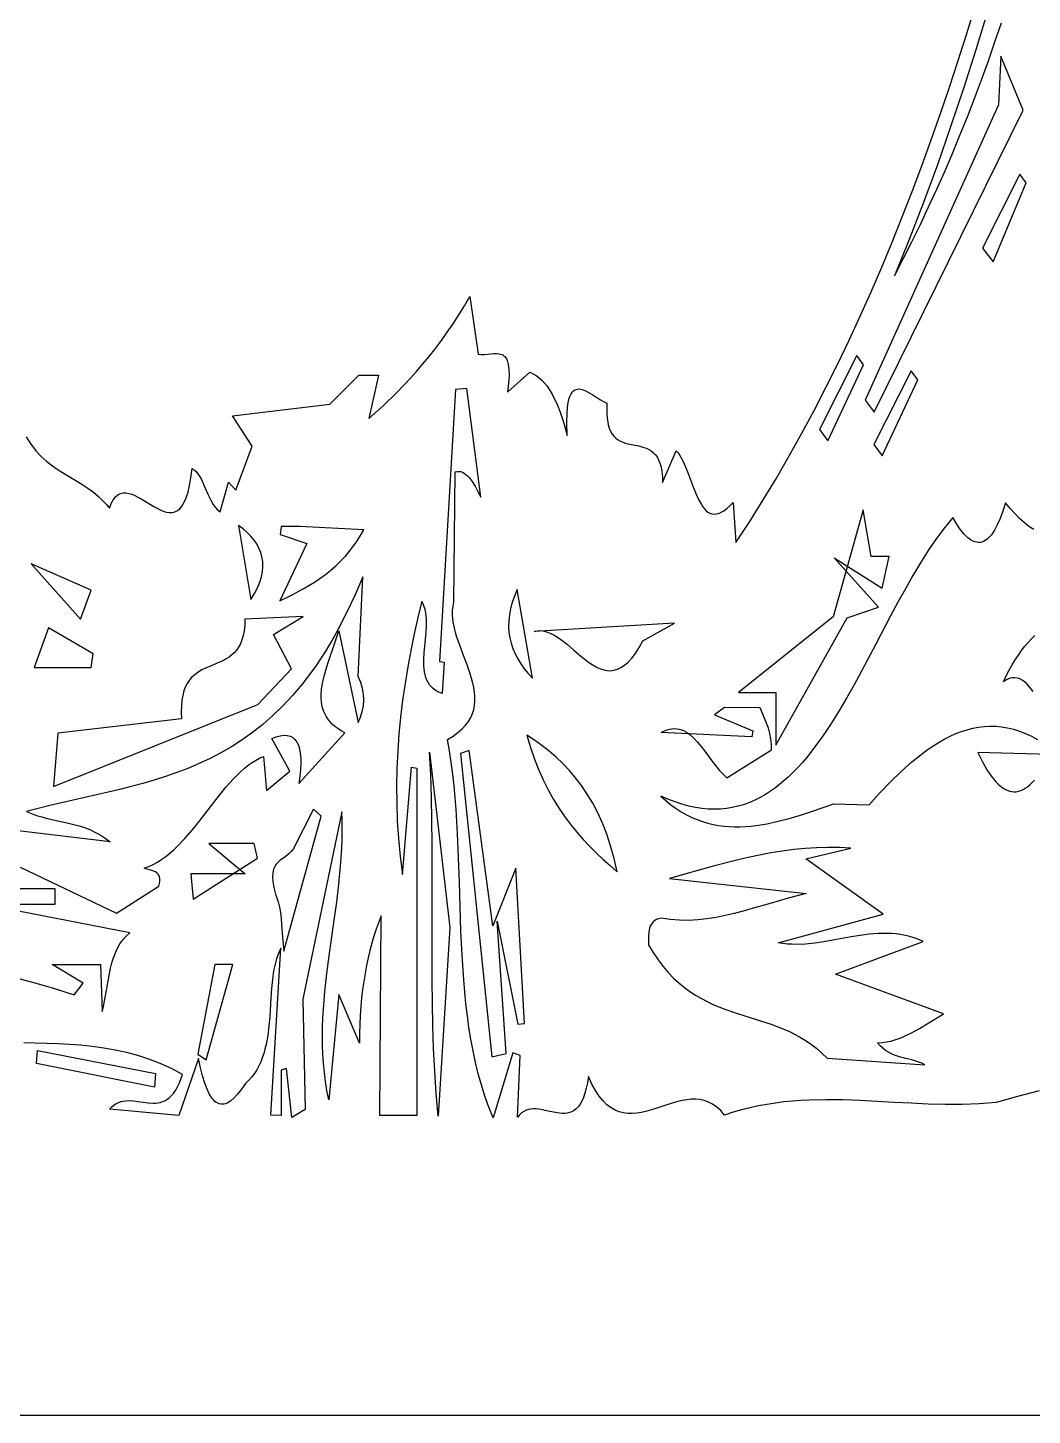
# Model space of a CAD drawing. Header units: metres. Extents: x 0 to 50, y 0 to 50.
# Drawn here: x 10.97 to 19.12, y 0 to 11.27 of the extents above; entities that cross this region are included whole.
import ezdxf

# ---------------------------------------------------------------- set-up
doc = ezdxf.new("R2010")
doc.units = ezdxf.units.M

msp = doc.modelspace()

# ---------------------------------------------------------------- linework, layer by layer
for points in [[(10.953978, 7.945172), (10.972923, 7.913646), (10.992508, 7.884205), (11.012692, 7.856716), (11.033431, 7.831046), (11.07641, 7.784631), (11.12111, 7.743892), (11.167194, 7.707764), (11.214327, 7.67518), (11.262172, 7.645074), (11.358657, 7.588031), (11.406624, 7.558962), (11.453961, 7.528106), (11.500329, 7.494396), (11.545395, 7.456767), (11.588822, 7.414152), (11.609815, 7.390642), (11.630273, 7.365485), (11.630273, 7.365485), (11.645239, 7.403074), (11.661762, 7.433017), (11.679725, 7.4559), (11.699012, 7.472311), (11.719504, 7.482835), (11.741085, 7.48806), (11.763638, 7.488572), (11.787045, 7.484958), (11.81119, 7.477804), (11.835956, 7.467697), (11.861225, 7.455223), (11.88688, 7.44097), (11.991021, 7.377892), (12.016851, 7.363539), (12.042364, 7.350926), (12.067445, 7.34064), (12.091974, 7.333267), (12.115836, 7.329395), (12.138914, 7.329608), (12.161089, 7.334495), (12.182246, 7.344642), (12.202267, 7.360635), (12.221035, 7.383061), (12.238432, 7.412506), (12.254342, 7.449558), (12.268648, 7.494803), (12.281232, 7.548828), (12.291978, 7.612218), (12.300768, 7.685562), (12.300768, 7.685562), (12.31828, 7.675489), (12.33408, 7.661672), (12.348444, 7.644573), (12.361644, 7.624654), (12.373956, 7.602376), (12.385654, 7.578201), (12.408305, 7.526009), (12.431792, 7.471771), (12.45831, 7.419184), (12.473391, 7.394664), (12.490053, 7.371941), (12.508569, 7.351479), (12.529216, 7.333738), (12.597882, 7.576956), (12.655457, 7.510859), (12.789815, 7.868644), (12.630018, 8.115671), (13.418597, 8.207866), (13.654519, 8.443264), (13.814716, 8.443264), (13.737402, 8.093306), (13.737402, 8.093306), (13.851548, 8.196843), (13.962719, 8.304447), (14.017123, 8.360046), (14.070707, 8.416987), (14.123443, 8.47538), (14.175307, 8.535332), (14.226272, 8.596952), (14.276313, 8.660349), (14.325404, 8.725631), (14.373518, 8.792907), (14.420632, 8.862285), (14.466717, 8.933875), (14.51175, 9.007784), (14.555704, 9.08412), (14.624386, 8.615806), (14.624386, 8.615806), (14.649616, 8.612989), (14.675202, 8.613059), (14.72595, 8.61749), (14.750367, 8.619665), (14.773649, 8.620357), (14.795422, 8.618472), (14.815316, 8.612919), (14.824441, 8.608424), (14.832956, 8.602603), (14.840815, 8.595318), (14.847971, 8.586433), (14.854378, 8.575811), (14.859988, 8.563316), (14.868633, 8.532159), (14.873535, 8.49187), (14.874321, 8.441355), (14.870618, 8.379523), (14.862053, 8.305279), (15.04472, 8.46851), (15.04472, 8.46851), (15.070338, 8.45619), (15.094872, 8.441178), (15.11836, 8.423486), (15.140841, 8.403124), (15.162352, 8.380103), (15.18293, 8.354435), (15.202614, 8.32613), (15.221442, 8.2952), (15.239451, 8.261656), (15.256679, 8.225509), (15.273163, 8.186769), (15.288942, 8.145448), (15.318535, 8.055107), (15.345759, 7.954573), (15.345759, 7.954573), (15.342999, 8.057648), (15.345371, 8.141464), (15.348343, 8.176665), (15.352431, 8.207671), (15.357581, 8.234688), (15.363736, 8.257923), (15.370842, 8.277581), (15.378843, 8.293869), (15.387683, 8.306994), (15.397308, 8.317163), (15.407661, 8.324581), (15.418687, 8.329455), (15.430332, 8.331992), (15.442538, 8.332398), (15.455252, 8.330879), (15.468417, 8.327642), (15.49588, 8.316839), (15.524484, 8.301642), (15.553786, 8.283701), (15.612709, 8.246196), (15.641443, 8.229934), (15.669101, 8.217536), (15.669101, 8.217536), (15.667732, 8.166215), (15.669186, 8.120658), (15.673279, 8.080489), (15.67983, 8.045333), (15.688656, 8.014816), (15.699575, 7.988561), (15.712405, 7.966194), (15.726962, 7.947339), (15.743065, 7.931623), (15.760532, 7.918668), (15.779179, 7.908101), (15.798825, 7.899546), (15.819288, 7.892628), (15.840384, 7.886972), (15.883748, 7.877945), (15.92746, 7.869464), (15.970059, 7.858529), (15.990486, 7.851202), (16.010088, 7.842137), (16.028682, 7.830957), (16.046087, 7.817288), (16.062119, 7.800755), (16.076597, 7.780982), (16.089338, 7.757594), (16.100159, 7.730216), (16.108879, 7.698474), (16.115315, 7.661991), (16.119285, 7.620393), (16.120606, 7.573304), (16.232731, 7.83015), (16.232731, 7.83015), (16.246897, 7.812647), (16.260321, 7.793116), (16.285247, 7.748893), (16.308115, 7.699332), (16.329532, 7.646285), (16.370447, 7.537132), (16.39116, 7.484729), (16.412852, 7.436242), (16.436131, 7.393523), (16.448556, 7.374905), (16.461605, 7.358423), (16.475355, 7.344309), (16.489881, 7.332793), (16.50526, 7.324107), (16.521568, 7.318483), (16.538879, 7.316151), (16.557271, 7.317344), (16.576819, 7.322293), (16.5976, 7.331228), (16.619688, 7.344382), (16.64316, 7.361985), (16.668092, 7.38427), (16.69456, 7.411467), (16.717179, 7.086145), (16.717179, 7.086145), (16.829011, 7.257795), (16.938283, 7.432291), (17.045043, 7.609579), (17.149337, 7.789607), (17.251212, 7.972321), (17.350715, 8.157669), (17.447891, 8.345597), (17.542789, 8.536053), (17.635454, 8.728983), (17.725934, 8.924334), (17.814275, 9.122053), (17.900524, 9.322089), (17.984728, 9.524386), (18.066933, 9.728893), (18.147186, 9.935556), (18.225534, 10.144322), (18.302024, 10.355139), (18.376702, 10.567953), (18.449614, 10.782712), (18.520809, 10.999362), (18.590332, 11.21785), (18.658231, 11.438124)], [(18.761518, 11.40423), (18.664203, 11.086678), (18.563669, 10.77201), (18.459654, 10.460461), (18.351901, 10.152263), (18.240148, 9.847648), (18.124136, 9.546849), (18.003606, 9.250099), (18.003606, 9.250099), (18.075209, 9.388315), (18.145377, 9.527815), (18.214102, 9.66861), (18.281373, 9.810706), (18.347182, 9.954114), (18.411517, 10.098842), (18.474369, 10.244898), (18.535729, 10.392292), (18.595587, 10.541032), (18.653933, 10.691126), (18.710757, 10.842585), (18.76605, 10.995415), (18.819801, 11.149626), (18.872002, 11.305228)], [(17.838136, 8.144233), (19.047841, 10.595609), (18.866439, 11.033182), (18.848806, 10.640549), (17.765429, 8.240342), (17.838136, 8.144233)], [(19.020839, 10.075333), (18.717289, 9.475954), (18.806299, 9.36355), (19.073772, 10.007219), (19.020839, 10.075333)], [(17.698928, 8.603635), (17.395379, 8.004256), (17.463521, 7.911333), (17.753397, 8.529617), (17.698928, 8.603635)], [(18.139565, 8.480994), (17.836016, 7.881615), (17.904158, 7.788691), (18.194034, 8.406975), (18.139565, 8.480994)], [(19.178597, 2.634761), (19.002882, 2.587494), (18.916017, 2.564197), (18.830422, 2.539437), (18.830422, 2.539437), (18.761283, 2.533096), (18.692162, 2.528408), (18.553973, 2.523407), (18.41585, 2.523276), (18.27779, 2.526856), (18.139788, 2.532987), (18.001841, 2.54051), (17.726094, 2.555099), (17.588286, 2.559847), (17.450516, 2.561351), (17.31278, 2.558452), (17.243924, 2.55499), (17.175075, 2.549992), (17.106232, 2.543315), (17.037396, 2.534812), (16.968565, 2.52434), (16.899738, 2.511752), (16.830917, 2.496906), (16.762099, 2.479654), (16.693285, 2.459854), (16.624474, 2.437359), (16.624474, 2.437359), (16.592984, 2.473361), (16.560688, 2.502625), (16.527646, 2.525655), (16.49392, 2.542955), (16.459571, 2.555032), (16.42466, 2.562389), (16.389248, 2.565532), (16.353396, 2.564966), (16.317165, 2.561195), (16.280617, 2.554724), (16.243812, 2.546058), (16.206812, 2.535703), (16.132469, 2.511941), (16.058078, 2.487479), (15.984128, 2.466355), (15.94747, 2.458307), (15.911106, 2.452609), (15.875096, 2.449764), (15.839502, 2.450278), (15.804384, 2.454657), (15.769804, 2.463404), (15.735823, 2.477024), (15.702502, 2.496024), (15.669901, 2.520906), (15.638083, 2.552178), (15.607109, 2.590342), (15.577038, 2.635904), (15.547933, 2.68937), (15.519854, 2.751243), (15.519854, 2.751243), (15.511691, 2.699981), (15.502131, 2.654588), (15.491252, 2.614743), (15.479127, 2.580121), (15.465835, 2.550399), (15.451451, 2.525255), (15.436051, 2.504364), (15.419711, 2.487403), (15.402507, 2.474049), (15.384516, 2.46398), (15.365813, 2.45687), (15.346475, 2.452397), (15.326577, 2.450239), (15.306197, 2.45007), (15.26429, 2.454412), (15.221364, 2.462835), (15.178027, 2.472754), (15.134888, 2.481582), (15.092556, 2.486733), (15.071883, 2.487121), (15.05164, 2.485619), (15.031902, 2.481905), (15.012748, 2.475655), (14.994251, 2.466546), (14.976489, 2.454254), (14.959537, 2.438457), (14.943472, 2.41883), (14.964769, 2.921119), (14.906482, 2.942316), (14.744661, 2.414805), (14.744661, 2.414805), (14.710017, 2.5024), (14.678661, 2.591299), (14.650414, 2.681426), (14.625095, 2.772706), (14.602525, 2.865061), (14.582524, 2.958415), (14.564912, 3.052694), (14.549508, 3.147819), (14.536134, 3.243716), (14.524609, 3.340307), (14.514753, 3.437518), (14.506386, 3.53527), (14.493401, 3.732099), (14.484214, 3.930184), (14.471478, 4.327685), (14.46505, 4.525882), (14.456663, 4.722898), (14.444877, 4.918122), (14.43726, 5.014873), (14.428254, 5.110947), (14.417679, 5.206268), (14.405354, 5.300761), (14.3911, 5.394349), (14.374738, 5.486956), (14.374738, 5.486956), (14.420063, 5.514177), (14.459405, 5.542464), (14.49308, 5.571759), (14.521405, 5.602006), (14.544696, 5.633146), (14.563269, 5.665123), (14.577441, 5.697879), (14.587528, 5.731357), (14.593847, 5.7655), (14.596713, 5.800251), (14.596444, 5.835551), (14.593356, 5.871345), (14.587765, 5.907574), (14.579987, 5.944182), (14.57034, 5.981111), (14.559138, 6.018304), (14.53334, 6.093252), (14.505123, 6.168568), (14.47702, 6.243795), (14.45156, 6.318473), (14.440613, 6.355463), (14.431276, 6.392145), (14.423866, 6.428461), (14.418699, 6.464353), (14.416091, 6.499764), (14.416359, 6.534638), (14.419819, 6.568916), (14.426787, 6.602542), (14.436013, 7.66066), (14.436013, 7.66066), (14.451893, 7.663558), (14.46723, 7.663687), (14.482061, 7.661188), (14.496424, 7.6562), (14.510356, 7.648864), (14.523895, 7.639321), (14.537078, 7.627709), (14.549943, 7.61417), (14.574868, 7.581869), (14.598969, 7.543539), (14.622546, 7.500302), (14.645899, 7.453278), (14.531845, 8.335511), (14.43951, 8.329506), (14.311003, 6.11898), (14.347427, 6.113075), (14.332205, 5.859319), (14.332205, 5.859319), (14.305986, 5.870275), (14.282842, 5.882947), (14.2626, 5.897244), (14.245091, 5.913074), (14.230141, 5.930347), (14.217579, 5.948972), (14.207234, 5.968856), (14.198934, 5.98991), (14.192508, 6.012042), (14.187783, 6.035161), (14.182752, 6.083994), (14.182468, 6.135681), (14.185559, 6.189492), (14.196369, 6.300569), (14.201343, 6.356378), (14.204199, 6.411394), (14.203563, 6.464888), (14.201507, 6.490836), (14.198063, 6.516131), (14.193059, 6.540681), (14.186325, 6.564394), (14.177687, 6.58718), (14.166976, 6.608948), (14.166976, 6.608948), (14.135209, 6.476696), (14.105501, 6.343786), (14.078036, 6.210174), (14.052999, 6.075819), (14.030576, 5.940677), (14.010951, 5.804706), (13.99431, 5.667862), (13.980838, 5.530104), (13.970719, 5.391389), (13.96414, 5.251674), (13.961285, 5.110916), (13.962339, 4.969073), (13.967487, 4.826102), (13.976915, 4.68196), (13.990807, 4.536605), (14.009349, 4.389994), (14.082985, 5.262845), (14.127108, 5.254584), (14.127108, 2.43383), (13.824322, 2.43383), (13.835555, 4.056046), (13.835555, 4.056046), (13.795856, 3.946459), (13.777725, 3.889906), (13.760777, 3.832107), (13.74504, 3.773005), (13.730542, 3.712546), (13.71731, 3.650675), (13.705372, 3.587336), (13.694757, 3.522473), (13.68549, 3.456032), (13.677602, 3.387957), (13.671118, 3.318193), (13.666068, 3.246685), (13.662478, 3.173377), (13.660377, 3.098214), (13.659792, 3.021141), (13.492294, 3.416589), (13.411228, 2.561498), (13.411228, 2.561498), (13.396609, 2.635785), (13.384693, 2.709838), (13.375325, 2.783672), (13.368349, 2.857302), (13.363613, 2.930745), (13.360961, 3.004015), (13.360238, 3.077128), (13.36129, 3.1501), (13.363964, 3.222946), (13.368103, 3.295681), (13.380162, 3.440883), (13.396232, 3.585829), (13.415077, 3.730643), (13.456146, 4.020373), (13.475898, 4.165537), (13.49348, 4.311065), (13.507656, 4.457081), (13.517191, 4.60371), (13.519832, 4.677293), (13.520848, 4.751075), (13.520086, 4.825072), (13.517391, 4.899301), (13.200163, 3.377308), (13.219545, 2.481799), (13.112151, 2.417235), (13.068925, 2.814913), (13.025516, 2.801754), (13.025516, 2.43383), (12.941763, 2.435978), (13.021996, 3.791018), (13.021996, 3.791018), (13.008367, 3.763598), (12.996472, 3.73474), (12.986167, 3.704543), (12.97731, 3.673109), (12.963363, 3.606922), (12.953484, 3.536975), (12.946527, 3.464064), (12.941344, 3.388985), (12.931713, 3.235505), (12.924971, 3.158697), (12.915416, 3.082905), (12.901901, 3.008924), (12.8933, 2.972862), (12.883279, 2.937551), (12.871695, 2.903091), (12.858403, 2.869581), (12.843262, 2.837122), (12.826126, 2.805811), (12.806854, 2.77575), (12.785302, 2.747037), (12.761326, 2.719772), (12.734782, 2.694054), (12.734782, 2.694054), (12.70244, 2.646714), (12.671343, 2.606959), (12.641465, 2.57488), (12.61278, 2.550569), (12.598878, 2.541354), (12.585264, 2.534115), (12.571936, 2.528863), (12.55889, 2.525611), (12.546123, 2.524368), (12.533632, 2.525147), (12.521415, 2.527958), (12.509466, 2.532814), (12.497784, 2.539725), (12.486365, 2.548704), (12.475206, 2.55976), (12.464304, 2.572907), (12.443257, 2.605514), (12.423198, 2.646617), (12.404102, 2.696307), (12.385942, 2.754674), (12.368694, 2.821809), (12.352332, 2.897804), (12.193887, 2.43383), (11.631508, 2.486184), (11.631508, 2.486184), (11.649192, 2.503939), (11.667293, 2.518557), (11.685775, 2.530295), (11.704603, 2.539407), (11.723739, 2.54615), (11.743148, 2.55078), (11.762793, 2.553552), (11.782638, 2.554722), (11.822781, 2.55328), (11.863287, 2.5485), (11.944226, 2.537114), (11.984077, 2.534601), (12.003721, 2.535035), (12.023128, 2.536937), (12.042263, 2.540562), (12.061089, 2.546167), (12.07957, 2.554008), (12.097669, 2.56434), (12.11535, 2.577418), (12.132577, 2.5935), (12.149313, 2.612841), (12.165523, 2.635695), (12.181169, 2.662321), (12.196215, 2.692972), (12.210626, 2.727905), (12.224364, 2.767377), (12.224364, 2.767377), (12.133665, 2.814346), (12.042646, 2.855122), (11.951333, 2.890148), (11.859751, 2.919867), (11.767927, 2.94472), (11.675887, 2.96515), (11.583655, 2.9816), (11.491259, 2.994512), (11.398724, 3.004328), (11.306076, 3.011491), (11.213341, 3.016443), (11.120545, 3.019626), (10.934873, 3.022458)], [(19.135393, 7.191476), (19.095872, 7.216947), (19.056787, 7.247164), (19.018126, 7.281819), (18.979881, 7.3206), (18.942041, 7.363196), (18.904599, 7.409297), (18.904599, 7.409297), (18.883317, 7.341335), (18.861229, 7.281353), (18.838354, 7.229366), (18.814713, 7.185389), (18.790324, 7.14944), (18.765207, 7.121533), (18.752382, 7.110601), (18.739383, 7.101685), (18.726212, 7.094787), (18.712871, 7.08991), (18.699364, 7.087056), (18.685691, 7.086226), (18.671857, 7.087423), (18.657863, 7.090648), (18.643712, 7.095903), (18.629407, 7.103191), (18.614949, 7.112513), (18.600342, 7.123871), (18.570688, 7.152705), (18.540465, 7.189707), (18.509693, 7.234895), (18.478391, 7.288283), (18.478391, 7.288283), (18.409771, 7.204688), (18.343159, 7.115129), (18.278318, 7.020286), (18.215012, 6.920839), (18.153004, 6.817467), (18.092059, 6.71085), (18.03194, 6.601668), (17.97241, 6.490602), (17.854173, 6.265531), (17.735456, 6.041077), (17.675327, 5.93078), (17.614369, 5.822677), (17.552345, 5.717447), (17.48902, 5.61577), (17.424156, 5.518326), (17.357517, 5.425794), (17.288867, 5.338855), (17.253714, 5.297695), (17.21797, 5.258187), (17.181604, 5.220418), (17.144588, 5.184472), (17.106892, 5.150433), (17.068487, 5.118388), (17.029342, 5.08842), (16.989428, 5.060615), (16.948716, 5.035058), (16.907176, 5.011833), (16.864779, 4.991027), (16.821495, 4.972723), (16.777294, 4.957006), (16.732147, 4.943963), (16.686025, 4.933677), (16.638897, 4.926233), (16.590735, 4.921717), (16.541509, 4.920214), (16.491188, 4.921808), (16.439745, 4.926585), (16.387148, 4.934629), (16.333369, 4.946025), (16.278378, 4.960859), (16.222145, 4.979216), (16.164641, 5.001179), (16.105837, 5.026835), (16.105837, 5.026835), (16.147383, 4.990106), (16.189155, 4.956721), (16.231144, 4.92657), (16.273343, 4.899544), (16.315745, 4.875533), (16.358343, 4.854427), (16.401128, 4.836116), (16.444094, 4.820489), (16.487234, 4.807438), (16.530539, 4.796853), (16.574003, 4.788622), (16.617618, 4.782637), (16.661376, 4.778788), (16.705271, 4.776964), (16.749295, 4.777057), (16.793441, 4.778955), (16.8377, 4.782549), (16.882067, 4.78773), (16.971091, 4.80241), (17.060453, 4.822116), (17.150095, 4.845969), (17.239958, 4.87309), (17.329982, 4.902599), (17.510279, 4.965268), (17.798291, 4.956786), (17.798291, 4.956786), (17.884558, 5.052174), (17.971152, 5.142591), (18.058159, 5.227201), (18.145663, 5.305169), (18.189628, 5.341402), (18.233749, 5.375661), (18.278038, 5.407843), (18.322503, 5.437842), (18.367157, 5.465554), (18.41201, 5.490876), (18.457072, 5.513702), (18.502354, 5.533928), (18.547867, 5.55145), (18.59362, 5.566164), (18.639626, 5.577964), (18.685894, 5.586748), (18.732436, 5.59241), (18.779261, 5.594845), (18.82638, 5.593951), (18.873805, 5.589622), (18.921545, 5.581753), (18.969611, 5.570241), (19.018014, 5.554981), (19.066765, 5.535869), (19.115874, 5.5128), (19.165352, 5.485671)], [(16.737181, 5.867792), (17.040207, 5.867792), (17.040207, 5.439816), (17.619167, 6.474303), (17.874084, 6.561021), (17.514137, 6.961754), (17.905141, 6.714078), (17.960649, 6.971565), (17.81377, 6.971565), (17.748751, 7.351592), (17.505215, 6.481183), (16.737181, 5.867792)], [(12.678548, 7.224533), (12.779676, 6.622562), (12.779676, 6.622562), (12.808712, 6.671605), (12.832332, 6.718905), (12.850687, 6.764509), (12.863928, 6.808464), (12.872204, 6.850818), (12.875666, 6.891617), (12.874464, 6.93091), (12.868748, 6.968743), (12.858668, 7.005164), (12.844375, 7.04022), (12.826019, 7.073957), (12.80375, 7.106425), (12.777718, 7.137669), (12.748073, 7.167737), (12.714967, 7.196676), (12.678548, 7.224533)], [(13.017536, 7.151429), (13.233014, 7.078128), (13.014741, 6.611562), (13.014741, 6.611562), (13.109661, 6.659313), (13.203184, 6.709258), (13.249202, 6.735803), (13.294607, 6.763796), (13.339311, 6.793537), (13.383226, 6.825326), (13.426266, 6.859462), (13.468341, 6.896246), (13.509363, 6.935977), (13.549246, 6.978956), (13.587902, 7.025482), (13.625241, 7.075854), (13.661177, 7.130374), (13.695622, 7.18934), (13.172395, 7.216848), (13.025516, 7.216848), (13.017536, 7.151429)], [(10.994119, 6.913945), (11.396613, 6.464605), (11.481091, 6.699729), (10.994119, 6.913945)], [(10.904967, 4.449994), (11.687656, 4.077612), (12.032756, 4.294532), (12.032756, 4.294532), (12.03772, 4.318573), (12.039669, 4.339354), (12.038892, 4.357148), (12.035678, 4.372228), (12.030315, 4.384868), (12.023092, 4.395342), (12.014299, 4.403922), (12.004224, 4.410883), (11.981383, 4.42104), (11.95688, 4.428), (11.933026, 4.433952), (11.912132, 4.441084), (11.912132, 4.441084), (11.949361, 4.455354), (11.985515, 4.47231), (12.020655, 4.491774), (12.054845, 4.513568), (12.088146, 4.537515), (12.120623, 4.563437), (12.152338, 4.591157), (12.183353, 4.620498), (12.243537, 4.683329), (12.301676, 4.750513), (12.358273, 4.820627), (12.41383, 4.892253), (12.523835, 5.03436), (12.579286, 5.102), (12.635707, 5.165472), (12.6936, 5.223355), (12.723255, 5.249757), (12.753466, 5.274229), (12.784297, 5.296594), (12.815809, 5.316675), (12.848066, 5.334294), (12.88113, 5.349272), (12.905975, 5.073008), (13.094108, 5.230097), (12.94916, 5.495053), (12.94916, 5.495053), (12.98465, 5.508321), (13.017244, 5.516757), (13.046941, 5.520364), (13.073739, 5.519145), (13.097638, 5.513103), (13.118639, 5.502241), (13.136739, 5.486561), (13.151938, 5.466067), (13.164236, 5.440761), (13.173632, 5.410648), (13.180125, 5.375729), (13.183715, 5.336007), (13.1844, 5.291486), (13.182182, 5.242169), (13.177057, 5.188058), (13.169027, 5.129156), (13.542475, 5.540673), (13.542475, 5.540673), (13.512297, 5.557204), (13.485087, 5.574672), (13.460735, 5.593043), (13.439128, 5.612284), (13.420153, 5.632361), (13.403699, 5.65324), (13.389654, 5.67489), (13.377905, 5.697274), (13.368341, 5.720362), (13.36085, 5.744118), (13.355318, 5.76851), (13.351636, 5.793504), (13.349689, 5.819066), (13.349367, 5.845163), (13.353148, 5.89883), (13.362081, 5.954235), (13.375271, 6.011112), (13.391819, 6.069192), (13.410832, 6.128208), (13.45266, 6.247976), (13.493584, 6.368276), (13.648542, 5.623464), (13.648542, 5.623464), (13.668621, 5.669154), (13.683227, 5.715013), (13.692249, 5.761118), (13.695575, 5.807549), (13.693096, 5.854385), (13.6847, 5.901703), (13.670276, 5.949583), (13.649713, 5.998103), (13.686984, 6.807349), (13.686984, 6.807349), (13.622525, 6.655837), (13.555983, 6.513962), (13.487432, 6.381352), (13.452426, 6.318405), (13.416945, 6.257637), (13.380999, 6.198999), (13.344596, 6.142447), (13.307747, 6.087933), (13.270459, 6.035411), (13.194607, 5.93616), (13.117114, 5.844322), (13.038053, 5.759528), (12.957499, 5.681407), (12.875524, 5.609589), (12.792202, 5.543703), (12.707608, 5.483379), (12.621814, 5.428247), (12.534894, 5.377936), (12.446922, 5.332077), (12.357972, 5.290297), (12.268117, 5.252228), (12.177431, 5.2175), (12.085987, 5.18574), (11.993859, 5.15658), (11.90112, 5.129649), (11.807845, 5.104576), (11.714107, 5.080991), (11.525537, 5.036805), (11.335997, 4.994128), (11.146078, 4.949996), (11.05116, 4.926459), (10.956368, 4.901447)], [(15.066073, 5.985334), (14.940278, 6.70416), (14.940278, 6.70416), (14.918167, 6.651296), (14.900389, 6.599566), (14.88687, 6.548955), (14.87754, 6.499446), (14.872326, 6.451023), (14.871156, 6.403669), (14.873959, 6.357369), (14.880662, 6.312104), (14.891194, 6.26786), (14.905482, 6.22462), (14.923455, 6.182367), (14.945041, 6.141084), (14.970167, 6.100756), (14.998763, 6.061366), (15.030755, 6.022897), (15.066073, 5.985334)], [(11.176259, 5.105698), (12.833889, 5.770422), (13.108482, 6.061485), (12.961145, 6.339282), (13.202921, 6.484635), (12.730638, 6.462977), (12.730638, 6.462977), (12.728973, 6.41391), (12.724239, 6.36986), (12.716652, 6.330478), (12.706423, 6.295417), (12.693769, 6.264327), (12.678902, 6.236861), (12.662037, 6.21267), (12.643387, 6.191407), (12.623166, 6.172723), (12.601589, 6.15627), (12.578869, 6.141701), (12.55522, 6.128666), (12.505992, 6.105808), (12.455615, 6.084912), (12.405803, 6.063192), (12.381643, 6.051152), (12.358266, 6.037863), (12.335885, 6.022974), (12.314715, 6.006139), (12.29497, 5.98701), (12.276863, 5.965237), (12.260608, 5.940473), (12.24642, 5.912369), (12.234513, 5.880579), (12.225099, 5.844752), (12.218394, 5.804542), (12.214611, 5.7596), (12.213964, 5.709578), (12.216667, 5.654127), (11.211555, 5.537947), (11.176259, 5.105698)], [(15.078187, 6.364253), (15.078187, 6.364253), (15.105983, 6.369535), (15.133559, 6.370174), (15.160938, 6.366583), (15.188138, 6.359178), (15.215181, 6.348372), (15.242088, 6.334582), (15.268879, 6.318221), (15.295574, 6.299704), (15.348761, 6.25786), (15.401813, 6.212368), (15.454896, 6.166544), (15.508174, 6.123706), (15.534937, 6.104444), (15.561811, 6.087171), (15.588817, 6.072303), (15.615974, 6.060255), (15.643304, 6.051441), (15.670826, 6.046276), (15.698562, 6.045174), (15.726533, 6.04855), (15.754758, 6.056819), (15.783258, 6.070395), (15.812055, 6.089694), (15.841168, 6.115128), (15.870618, 6.147114), (15.900426, 6.186066), (15.930612, 6.232398), (15.961197, 6.286525), (16.217089, 6.429985), (15.078187, 6.364253)], [(11.136041, 6.393449), (11.020618, 6.072194), (11.483287, 6.072194), (11.497631, 6.181238), (11.136041, 6.393449)], [(19.130368, 5.877173), (19.095496, 5.92013), (19.077493, 5.938673), (19.059034, 5.954786), (19.040059, 5.968117), (19.020508, 5.978311), (19.000322, 5.985015), (18.979442, 5.987876), (18.957808, 5.986538), (18.935361, 5.98065), (18.912042, 5.969856), (18.887791, 5.953804), (18.887791, 5.953804), (18.911235, 6.002356), (18.935144, 6.04848), (18.959515, 6.092188), (18.984344, 6.133494), (19.009631, 6.172409), (19.035371, 6.208949), (19.061562, 6.243125), (19.088202, 6.274951), (19.115287, 6.304439), (19.142815, 6.331603)], [(16.541971, 5.687437), (16.853009, 5.557581), (16.844829, 5.50862), (16.109322, 5.543322), (16.109322, 5.543322), (16.132444, 5.555145), (16.154768, 5.564112), (16.176333, 5.570359), (16.197176, 5.57402), (16.217336, 5.575231), (16.236851, 5.574127), (16.255761, 5.570843), (16.274103, 5.565515), (16.291916, 5.558277), (16.309239, 5.549266), (16.32611, 5.538616), (16.342567, 5.526463), (16.374395, 5.498187), (16.40503, 5.46552), (16.43478, 5.429544), (16.463954, 5.391342), (16.521802, 5.312586), (16.551092, 5.274196), (16.581037, 5.237908), (16.611944, 5.204803), (16.644121, 5.175963), (17.00635, 5.403649), (17.00635, 5.403649), (17.006177, 5.448707), (17.001246, 5.492593), (16.992302, 5.535513), (16.98009, 5.57767), (16.965357, 5.619267), (16.948848, 5.660509), (16.913485, 5.742744), (16.62405, 5.74515), (16.541971, 5.687437)], [(15.019832, 5.521114), (15.019832, 5.521114), (15.049115, 5.421295), (15.081337, 5.326931), (15.116341, 5.237728), (15.153967, 5.153389), (15.194056, 5.073621), (15.236448, 4.998127), (15.280985, 4.926613), (15.327508, 4.858783), (15.375857, 4.794342), (15.425873, 4.732995), (15.477398, 4.674447), (15.530272, 4.618401), (15.584336, 4.564564), (15.63943, 4.51264), (15.695397, 4.462334), (15.752076, 4.41335), (15.752076, 4.41335), (15.727358, 4.521638), (15.6991, 4.623358), (15.667459, 4.718801), (15.632592, 4.808258), (15.594657, 4.892022), (15.55381, 4.970385), (15.51021, 5.043637), (15.464013, 5.112072), (15.415377, 5.17598), (15.364459, 5.235654), (15.311416, 5.291385), (15.256405, 5.343466), (15.199585, 5.392187), (15.141111, 5.437841), (15.081141, 5.480719), (15.019832, 5.521114)], [(14.230202, 5.384943), (14.393484, 3.960488), (14.298308, 2.428335), (14.298308, 2.428335), (14.282976, 2.611206), (14.271135, 2.794598), (14.262353, 2.978453), (14.256199, 3.162715), (14.25224, 3.347328), (14.250046, 3.532233), (14.249224, 3.902698), (14.250281, 4.273656), (14.249765, 4.644652), (14.247838, 4.830022), (14.244222, 5.015232), (14.238488, 5.200225), (14.230202, 5.384943)], [(14.48148, 5.373561), (14.734041, 2.908957), (14.85031, 2.936032), (14.778134, 4.012776), (14.946398, 3.176104), (15.000568, 3.180131), (14.928536, 4.441367), (14.742227, 3.974673), (14.550851, 5.398423), (14.48148, 5.373561)], [(18.681013, 5.379627), (18.681013, 5.379627), (18.717617, 5.305654), (18.754236, 5.24152), (18.79087, 5.187202), (18.809192, 5.163716), (18.827517, 5.142675), (18.845846, 5.124075), (18.864178, 5.107915), (18.882514, 5.094191), (18.900852, 5.0829), (18.919194, 5.074039), (18.937539, 5.067605), (18.955887, 5.063595), (18.974238, 5.062006), (18.992592, 5.062836), (19.010949, 5.066081), (19.029308, 5.071738), (19.04767, 5.079805), (19.066035, 5.090278), (19.084403, 5.103155), (19.102773, 5.118432), (19.121145, 5.136106), (19.13952, 5.156175)], [(19.268209, 5.363458), (18.681013, 5.379627)], [(10.956368, 4.901447), (10.997352, 4.884476), (11.039021, 4.869962), (11.081271, 4.857425), (11.123998, 4.846386), (11.210463, 4.826884), (11.297583, 4.80762), (11.341126, 4.796878), (11.38452, 4.784757), (11.42766, 4.770778), (11.470441, 4.75446), (11.512759, 4.735325), (11.55451, 4.712893), (11.595589, 4.686684), (11.635893, 4.656219), (10.409404, 4.802849)], [(13.288241, 4.919555), (13.120708, 4.597116), (13.120708, 4.597116), (13.106075, 4.576983), (13.089559, 4.559961), (13.071766, 4.545195), (13.053302, 4.531824), (13.016785, 4.505841), (12.999943, 4.491512), (12.984854, 4.475149), (12.972123, 4.455892), (12.962357, 4.432884), (12.95616, 4.405267), (12.95414, 4.372184), (12.956902, 4.332776), (12.965051, 4.286185), (12.979195, 4.231554), (12.999937, 4.168024), (12.999937, 4.168024), (13.010261, 4.125731), (13.017991, 4.080915), (13.023776, 4.033739), (13.028261, 3.984367), (13.035918, 3.87969), (13.046138, 3.768194), (13.349575, 4.865168), (13.288241, 4.919555)], [(12.438, 4.641377), (12.731758, 4.396094), (12.291121, 4.396094), (12.310198, 4.190053), (12.832256, 4.523085), (12.805197, 4.641377), (12.438, 4.641377)], [(16.176126, 4.358998), (17.287743, 4.236603), (17.287743, 4.236603), (17.214512, 4.218522), (17.141403, 4.198753), (16.995378, 4.156225), (16.849324, 4.113159), (16.776178, 4.092719), (16.702896, 4.073698), (16.629434, 4.056613), (16.555751, 4.041982), (16.481802, 4.030323), (16.407545, 4.022154), (16.332937, 4.017992), (16.257935, 4.018354), (16.182495, 4.023759), (16.106576, 4.034725), (16.106576, 4.034725), (16.087662, 4.030703), (16.071274, 4.024672), (16.057232, 4.016793), (16.045353, 4.007231), (16.035459, 3.996147), (16.027367, 3.983706), (16.020897, 3.97007), (16.015868, 3.955402), (16.00941, 3.923624), (16.006546, 3.889674), (16.005815, 3.820482), (16.005815, 3.820482), (16.044628, 3.756332), (16.084559, 3.69752), (16.125538, 3.643742), (16.167495, 3.59469), (16.210361, 3.55006), (16.254066, 3.509544), (16.298539, 3.472838), (16.343712, 3.439635), (16.389515, 3.40963), (16.435877, 3.382516), (16.48273, 3.357989), (16.530003, 3.335741), (16.577626, 3.315467), (16.62553, 3.296862), (16.721901, 3.263432), (16.914943, 3.203133), (17.010498, 3.171369), (17.05779, 3.154014), (17.104665, 3.135268), (17.151053, 3.114825), (17.196885, 3.092381), (17.242091, 3.067628), (17.286601, 3.040261), (17.330345, 3.009975), (17.373254, 2.976463), (17.415258, 2.939419), (17.456287, 2.898538), (18.250133, 2.845234), (18.250133, 2.845234), (18.226434, 2.857437), (18.202247, 2.867601), (18.152794, 2.883444), (18.052305, 2.908613), (18.002827, 2.92447), (17.97862, 2.934645), (17.954897, 2.946861), (17.931757, 2.961527), (17.909295, 2.979051), (17.887611, 2.999841), (17.8668, 3.024305), (17.8668, 3.024305), (17.902906, 3.026298), (17.93835, 3.030993), (17.973199, 3.038173), (18.007515, 3.047623), (18.041362, 3.059126), (18.074804, 3.072465), (18.140732, 3.103787), (18.205809, 3.139858), (18.270547, 3.178946), (18.401057, 3.259248), (17.525566, 3.580597), (18.236862, 3.846605), (18.236862, 3.846605), (18.200401, 3.862458), (18.163924, 3.875832), (18.12743, 3.886871), (18.090918, 3.895719), (18.054388, 3.902518), (18.017841, 3.907411), (17.981275, 3.910543), (17.944691, 3.912057), (17.871467, 3.910802), (17.798166, 3.904794), (17.724787, 3.89518), (17.651328, 3.883106), (17.504162, 3.856165), (17.430451, 3.843593), (17.356652, 3.833148), (17.282764, 3.825978), (17.208784, 3.823229), (17.171759, 3.823871), (17.134711, 3.826048), (17.097639, 3.829904), (17.060543, 3.835582), (17.912172, 4.068034), (17.284236, 4.518735), (17.650135, 4.603075), (17.650135, 4.603075), (17.556728, 4.608775), (17.463576, 4.6103), (17.37066, 4.607945), (17.277963, 4.602005), (17.185466, 4.592778), (17.093153, 4.58056), (17.001004, 4.565646), (16.909003, 4.548333), (16.81713, 4.528916), (16.725369, 4.507694), (16.542107, 4.461012), (16.359074, 4.410657), (16.176126, 4.358998)], [(10.895771, 4.150811), (11.189529, 4.150811), (11.189529, 4.273452), (10.895771, 4.273452)], [(10.863484, 3.553846), (11.023603, 3.510595), (11.183712, 3.464267), (11.343812, 3.413854), (11.416129, 3.509299), (11.165049, 3.660245), (11.556726, 3.660245), (11.571771, 3.277246), (11.571771, 3.277246), (11.581965, 3.319161), (11.590955, 3.362328), (11.606793, 3.451111), (11.622235, 3.540992), (11.640227, 3.629367), (11.651101, 3.672177), (11.663717, 3.713633), (11.678444, 3.753412), (11.695652, 3.791187), (11.715707, 3.826633), (11.738979, 3.859425), (11.765836, 3.889237), (11.796646, 3.915744), (10.892711, 4.092837)], [(12.485289, 3.660245), (12.349076, 2.932479), (12.414547, 2.885322), (12.631755, 3.660245), (12.485289, 3.660245)], [(11.99627, 2.663829), (11.037691, 2.855079), (11.045159, 2.960346), (12.003968, 2.773767), (11.99627, 2.663829)], [(3, 0), (47, 0)]]:
    msp.add_lwpolyline(points)

doc.saveas('drawing.dxf')
